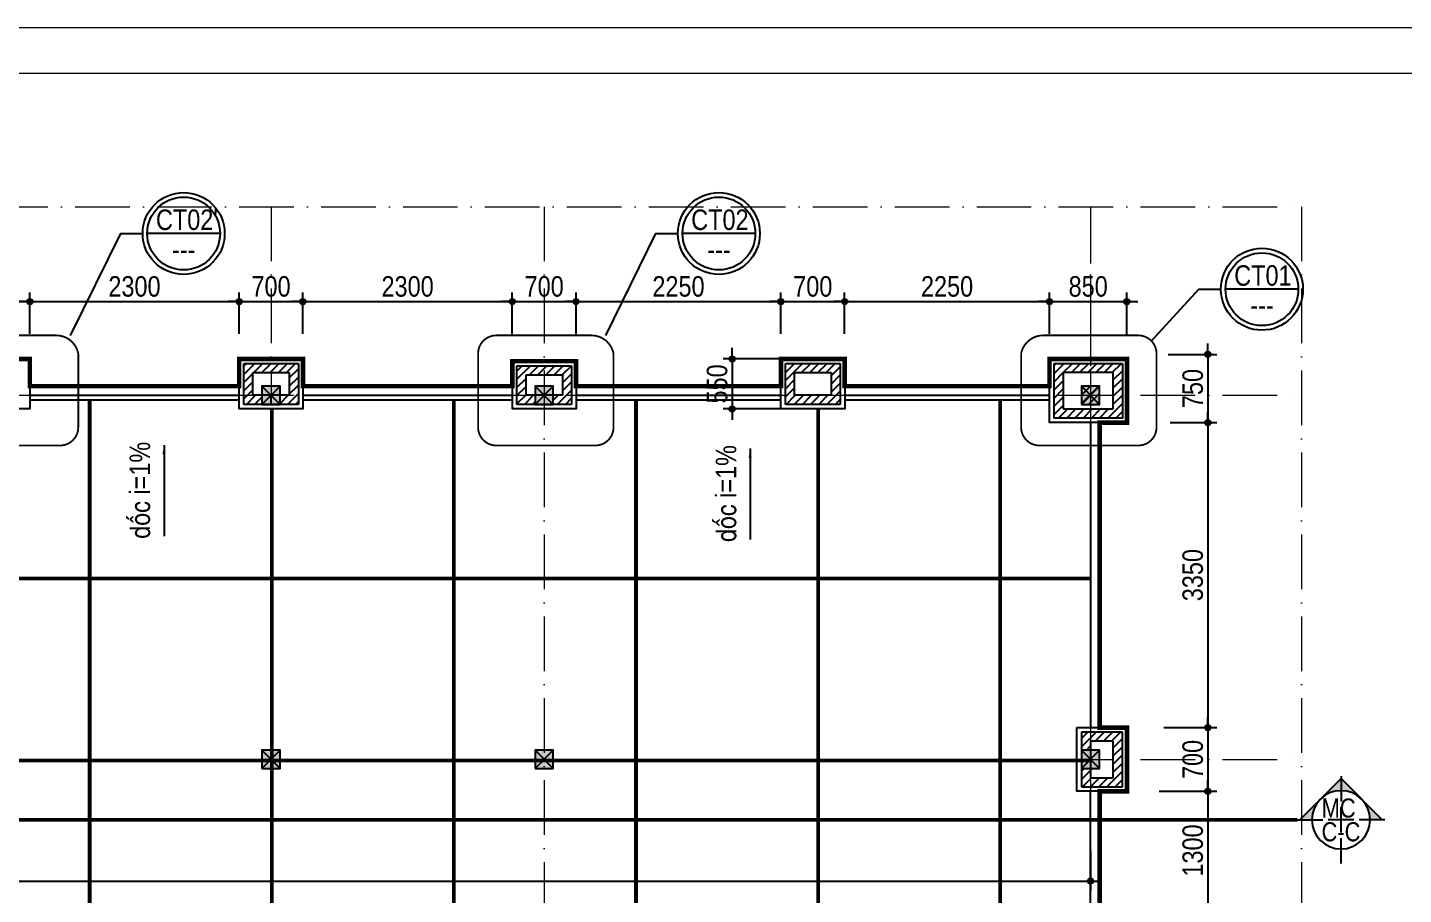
# Model space of a CAD drawing. Extents: x -1107188 to -523840, y 39692 to 514392.
# Drawn here: x -1079639 to -1064526, y 504869 to 514392 of the extents above; entities that cross this region are included whole.
import ezdxf
from ezdxf.enums import TextEntityAlignment as Align

# ---------------------------------------------------------------- set-up
doc = ezdxf.new("R2010")
doc.units = 0
doc.linetypes.add('ACAD_ISO10W100', pattern=[18, 12, -3, 0, -3])
doc.linetypes.add('DASHED2', pattern=[0.375, 0.25, -0.125])
doc.layers.get('0').update_dxf_attribs({"color": 255, "linetype": 'CONTINUOUS'})
doc.layers.get('DEFPOINTS').update_dxf_attribs({"linetype": 'CONTINUOUS'})
for name, color, linetype, lineweight in [('00-KICH THUOC', 6, 'CONTINUOUS', 9), ('CAY', 84, 'CONTINUOUS', 5), ('NET-THAY', 2, 'CONTINUOUS', 13), ('TRUC', 24, 'CONTINUOUS', 0)]:
    doc.layers.add(name, color=color, linetype=linetype, lineweight=lineweight)
for name, color, linetype in [('009', 251, 'CONTINUOUS'), ('daucat', 220, 'CONTINUOUS'), ('DIM', 1, 'CONTINUOUS'), ('KYHIEU', 3, 'CONTINUOUS'), ('TAGS', 60, 'CONTINUOUS'), ('TEXT', 7, 'CONTINUOUS'), ('TUONG', 131, 'CONTINUOUS'), ('WALL', 4, 'CONTINUOUS')]:
    doc.layers.add(name, color=color, linetype=linetype)
doc.styles.add('1', font='', dxfattribs={"height": 250})
doc.styles.add('HEL-CONDENSE', font='')
doc.styles.add('KICHTHUOC', font='', dxfattribs={"width": 0.8})
doc.styles.add('SO BV', font='', dxfattribs={"height": 200})
doc.styles.add('TEN BV', font='', dxfattribs={"height": 350})
doc.styles.add('VNI-HELVE-CONDENSE', font='')
doc.styles.add('VNI-HELVE-CONDENSEN', font='')
doc.styles.get('1').set_extended_font_data('VNI-Helve-Condense')
doc.styles.get('HEL-CONDENSE').set_extended_font_data('VNI-Helve-Condense')
doc.styles.get('KICHTHUOC').set_extended_font_data('VNI-Helve-Condense')
doc.styles.get('SO BV').set_extended_font_data('VNI-Helve-Condense')
doc.styles.get('TEN BV').set_extended_font_data('VNI-Helve-Condense', bold=True)
doc.styles.get('VNI-HELVE-CONDENSE').set_extended_font_data('VNI-Helve-Condense')
doc.styles.get('VNI-HELVE-CONDENSEN').set_extended_font_data('VNI-Helve-Condense')
doc.dimstyles.new('1-100', dxfattribs={"dimtxt": 200, "dimasz": 60, "dimexe": 0, "dimexo": 0, "dimgap": 70, "dimtad": 1, "dimtoh": 1, "dimdec": 0, "dimzin": 9, "dimdsep": 46, "dimtxsty": 'KICHTHUOC', "dimblk": 'KTHUOC', "dimcen": 15, "dimdle": 150, "dimclrd": 256, "dimclre": 256, "dimclrt": 7, "dimadec": 0, "dimazin": 0, "dimtfac": 1, "dimtdec": 0, "dimtix": 1, "dimtmove": 2, "dimatfit": 3, "dimfxl": 1, "dimtolj": 1, "dimtzin": 1, "dimarcsym": 0})
doc.dimstyles.new('D100', dxfattribs={"dimtxt": 225, "dimasz": 1.2, "dimexe": 100, "dimexo": 0, "dimgap": 50, "dimtad": 1, "dimdec": 0, "dimzin": 13, "dimdsep": 46, "dimtxsty": 'HEL-CONDENSE', "dimblk": 'D50', "dimcen": 0, "dimclrd": 1, "dimclre": 1, "dimclrt": 7, "dimadec": 0, "dimazin": 0, "dimtfac": 1, "dimtdec": 0, "dimtmove": 0, "dimatfit": 3, "dimldrblk": 'D50', "dimfxl": 1, "dimtolj": 1, "dimtzin": 13, "dimarcsym": 0})
pattern_1 = [(45, (-2400387.26, 85034.324), (-44.9012806, 44.9012806), [])]

# ---------------------------------------------------------------- blocks, each defined once
blk = doc.blocks.new('A$C225A2996')
at = {"layer": 'WALL'}
blk.add_hatch(color=4, dxfattribs=at).paths.add_polyline_path([(531, 82), (731, 82), (731, 282), (531, 282)])
at = {"layer": 'WALL', "color": 4}
for p, q in [((531, 282), (731, 82)), ((531, 82), (731, 282))]:
    blk.add_line(p, q, dxfattribs=at)
blk.add_lwpolyline([(531, 82), (731, 82), (731, 282), (531, 282)], close=True, dxfattribs=at)
blk = doc.blocks.new('mc2')
at = {"layer": 'KYHIEU', "ltscale": 0.7}
h = blk.add_hatch(color=256, dxfattribs=at)
h.paths.add_polyline_path([(600, 400), (600, 566), (317, 283, -0.198912)])
h.paths.add_polyline_path([(200, 0, -0.198912), (317, 283), (34, 0)])
h.paths.add_polyline_path([(317, -283, -0.198912), (200, 0), (34, 0)])
h.paths.add_polyline_path([(600, -566), (600, -400, -0.198912), (317, -283)])
for p, q in [((600, 600), (600, 250)), ((600, 566), (34, 0)), ((0, 0), (350, 0)), ((600, -566), (34, 0)), ((775, 0), (425, 0)), ((600, -175), (600, 175)), ((1200, 0), (850, 0)), ((600, -600), (600, -250))]:
    blk.add_line(p, q, dxfattribs=at)
blk.add_circle((600, 0), 400, dxfattribs=at)
at = {"style": 'VNI-HELVE-CONDENSE'}
for height, p in [(300, (612, 182)), (225, (609, -187))]:
    blk.add_attdef('A', text='', height=height, dxfattribs=at).set_placement(p, align=Align.MIDDLE_CENTER)
blk = doc.blocks.new('D50')
at = {"layer": 'DIM'}
blk.add_hatch(color=256, dxfattribs=at).paths.add_polyline_path([(25, 0, 1), (-25, 0, 1)])
blk.add_line((25, 0), (100, 0), dxfattribs=at)
blk.add_circle((0, 0), 25, dxfattribs=at)
blk = doc.blocks.new('*D106')
at = {"layer": 'DEFPOINTS', "color": 0, "transparency": 16777216}
for p in [(-1079614, 511382), (-1080314, 511029), (-1079614, 511029)]:
    blk.add_point(p, dxfattribs=at)
at = {"layer": 'DIM', "color": 1, "lineweight": -2, "transparency": 16777216}
for p, q in [((-1080314, 511029), (-1080314, 511482)), ((-1079614, 511029), (-1079614, 511482)), ((-1080312, 511382), (-1079615, 511382))]:
    blk.add_line(p, q, dxfattribs=at)
at = {"layer": 'DIM', "color": 1, "lineweight": -2, "transparency": 16777216, "xscale": 1.199999999999999, "yscale": 1.199999999999999, "zscale": 1.199999999999999, "rotation": 180}
blk.add_blockref('D50', (-1080314, 511382), dxfattribs=at)
at = {"layer": 'DIM', "color": 1, "lineweight": -2, "transparency": 16777216, "xscale": 1.199999999999999, "yscale": 1.199999999999999, "zscale": 1.199999999999999}
blk.add_blockref('D50', (-1079614, 511382), dxfattribs=at)
at = {"layer": 'DIM', "color": 7, "transparency": 16777216, "insert": (-1079964, 511547), "char_height": 225, "attachment_point": 5, "style": 'HEL-CONDENSE'}
blk.add_mtext('\\A1;700', dxfattribs=at)
blk = doc.blocks.new('*D107')
at = {"layer": 'DEFPOINTS', "color": 0, "transparency": 16777216}
for p in [(-1077314, 511382), (-1079614, 511029), (-1077314, 511029)]:
    blk.add_point(p, dxfattribs=at)
at = {"layer": 'DIM', "color": 1, "lineweight": -2, "transparency": 16777216}
for p, q in [((-1079614, 511029), (-1079614, 511482)), ((-1077314, 511029), (-1077314, 511482)), ((-1079612, 511382), (-1077315, 511382))]:
    blk.add_line(p, q, dxfattribs=at)
at = {"layer": 'DIM', "color": 1, "lineweight": -2, "transparency": 16777216, "xscale": 1.199999999999999, "yscale": 1.199999999999999, "zscale": 1.199999999999999, "rotation": 180}
blk.add_blockref('D50', (-1079614, 511382), dxfattribs=at)
at = {"layer": 'DIM', "color": 1, "lineweight": -2, "transparency": 16777216, "xscale": 1.199999999999999, "yscale": 1.199999999999999, "zscale": 1.199999999999999}
blk.add_blockref('D50', (-1077314, 511382), dxfattribs=at)
at = {"layer": 'DIM', "color": 7, "transparency": 16777216, "insert": (-1078464, 511547), "char_height": 225, "attachment_point": 5, "style": 'HEL-CONDENSE'}
blk.add_mtext('\\A1;2300', dxfattribs=at)
blk = doc.blocks.new('*D108')
at = {"layer": 'DEFPOINTS', "color": 0, "transparency": 16777216}
for p in [(-1076614, 511382), (-1077314, 511029), (-1076614, 511029)]:
    blk.add_point(p, dxfattribs=at)
at = {"layer": 'DIM', "color": 1, "lineweight": -2, "transparency": 16777216}
for p, q in [((-1077314, 511029), (-1077314, 511482)), ((-1076614, 511029), (-1076614, 511482)), ((-1077312, 511382), (-1076615, 511382))]:
    blk.add_line(p, q, dxfattribs=at)
at = {"layer": 'DIM', "color": 1, "lineweight": -2, "transparency": 16777216, "xscale": 1.199999999999999, "yscale": 1.199999999999999, "zscale": 1.199999999999999, "rotation": 180}
blk.add_blockref('D50', (-1077314, 511382), dxfattribs=at)
at = {"layer": 'DIM', "color": 1, "lineweight": -2, "transparency": 16777216, "xscale": 1.199999999999999, "yscale": 1.199999999999999, "zscale": 1.199999999999999}
blk.add_blockref('D50', (-1076614, 511382), dxfattribs=at)
at = {"layer": 'DIM', "color": 7, "transparency": 16777216, "insert": (-1076964, 511547), "char_height": 225, "attachment_point": 5, "style": 'HEL-CONDENSE'}
blk.add_mtext('\\A1;700', dxfattribs=at)
blk = doc.blocks.new('*D109')
at = {"layer": 'DEFPOINTS', "color": 0, "transparency": 16777216}
for p in [(-1074314, 511382), (-1076614, 511029), (-1074314, 511029)]:
    blk.add_point(p, dxfattribs=at)
at = {"layer": 'DIM', "color": 1, "lineweight": -2, "transparency": 16777216}
for p, q in [((-1076614, 511029), (-1076614, 511482)), ((-1074314, 511029), (-1074314, 511482)), ((-1076612, 511382), (-1074315, 511382))]:
    blk.add_line(p, q, dxfattribs=at)
at = {"layer": 'DIM', "color": 1, "lineweight": -2, "transparency": 16777216, "xscale": 1.199999999999999, "yscale": 1.199999999999999, "zscale": 1.199999999999999, "rotation": 180}
blk.add_blockref('D50', (-1076614, 511382), dxfattribs=at)
at = {"layer": 'DIM', "color": 1, "lineweight": -2, "transparency": 16777216, "xscale": 1.199999999999999, "yscale": 1.199999999999999, "zscale": 1.199999999999999}
blk.add_blockref('D50', (-1074314, 511382), dxfattribs=at)
at = {"layer": 'DIM', "color": 7, "transparency": 16777216, "insert": (-1075464, 511547), "char_height": 225, "attachment_point": 5, "style": 'HEL-CONDENSE'}
blk.add_mtext('\\A1;2300', dxfattribs=at)
blk = doc.blocks.new('*D110')
at = {"layer": 'DEFPOINTS', "color": 0, "transparency": 16777216}
for p in [(-1073614, 511382), (-1074314, 511029), (-1073614, 511029)]:
    blk.add_point(p, dxfattribs=at)
at = {"layer": 'DIM', "color": 1, "lineweight": -2, "transparency": 16777216}
for p, q in [((-1074314, 511029), (-1074314, 511482)), ((-1073614, 511029), (-1073614, 511482)), ((-1074312, 511382), (-1073615, 511382))]:
    blk.add_line(p, q, dxfattribs=at)
at = {"layer": 'DIM', "color": 1, "lineweight": -2, "transparency": 16777216, "xscale": 1.199999999999999, "yscale": 1.199999999999999, "zscale": 1.199999999999999, "rotation": 180}
blk.add_blockref('D50', (-1074314, 511382), dxfattribs=at)
at = {"layer": 'DIM', "color": 1, "lineweight": -2, "transparency": 16777216, "xscale": 1.199999999999999, "yscale": 1.199999999999999, "zscale": 1.199999999999999}
blk.add_blockref('D50', (-1073614, 511382), dxfattribs=at)
at = {"layer": 'DIM', "color": 7, "transparency": 16777216, "insert": (-1073964, 511547), "char_height": 225, "attachment_point": 5, "style": 'HEL-CONDENSE'}
blk.add_mtext('\\A1;700', dxfattribs=at)
blk = doc.blocks.new('*D111')
at = {"layer": 'DEFPOINTS', "color": 0, "transparency": 16777216}
for p in [(-1071364, 511382), (-1073614, 511029), (-1071364, 511029)]:
    blk.add_point(p, dxfattribs=at)
at = {"layer": 'DIM', "color": 1, "lineweight": -2, "transparency": 16777216}
for p, q in [((-1073614, 511029), (-1073614, 511482)), ((-1071364, 511029), (-1071364, 511482)), ((-1073612, 511382), (-1071365, 511382))]:
    blk.add_line(p, q, dxfattribs=at)
at = {"layer": 'DIM', "color": 1, "lineweight": -2, "transparency": 16777216, "xscale": 1.199999999999999, "yscale": 1.199999999999999, "zscale": 1.199999999999999, "rotation": 180}
blk.add_blockref('D50', (-1073614, 511382), dxfattribs=at)
at = {"layer": 'DIM', "color": 1, "lineweight": -2, "transparency": 16777216, "xscale": 1.199999999999999, "yscale": 1.199999999999999, "zscale": 1.199999999999999}
blk.add_blockref('D50', (-1071364, 511382), dxfattribs=at)
at = {"layer": 'DIM', "color": 7, "transparency": 16777216, "insert": (-1072489, 511547), "char_height": 225, "attachment_point": 5, "style": 'HEL-CONDENSE'}
blk.add_mtext('\\A1;2250', dxfattribs=at)
blk = doc.blocks.new('*D112')
at = {"layer": 'DEFPOINTS', "color": 0, "transparency": 16777216}
for p in [(-1070664, 511382), (-1071364, 511029), (-1070664, 511029)]:
    blk.add_point(p, dxfattribs=at)
at = {"layer": 'DIM', "color": 1, "lineweight": -2, "transparency": 16777216}
for p, q in [((-1071364, 511029), (-1071364, 511482)), ((-1070664, 511029), (-1070664, 511482)), ((-1071362, 511382), (-1070665, 511382))]:
    blk.add_line(p, q, dxfattribs=at)
at = {"layer": 'DIM', "color": 1, "lineweight": -2, "transparency": 16777216, "xscale": 1.199999999999999, "yscale": 1.199999999999999, "zscale": 1.199999999999999, "rotation": 180}
blk.add_blockref('D50', (-1071364, 511382), dxfattribs=at)
at = {"layer": 'DIM', "color": 1, "lineweight": -2, "transparency": 16777216, "xscale": 1.199999999999999, "yscale": 1.199999999999999, "zscale": 1.199999999999999}
blk.add_blockref('D50', (-1070664, 511382), dxfattribs=at)
at = {"layer": 'DIM', "color": 7, "transparency": 16777216, "insert": (-1071014, 511547), "char_height": 225, "attachment_point": 5, "style": 'HEL-CONDENSE'}
blk.add_mtext('\\A1;700', dxfattribs=at)
blk = doc.blocks.new('*D113')
at = {"layer": 'DEFPOINTS', "color": 0, "transparency": 16777216}
for p in [(-1068414, 511382), (-1070664, 511029), (-1068414, 511029)]:
    blk.add_point(p, dxfattribs=at)
at = {"layer": 'DIM', "color": 1, "lineweight": -2, "transparency": 16777216}
for p, q in [((-1070664, 511029), (-1070664, 511482)), ((-1068414, 511029), (-1068414, 511482)), ((-1070662, 511382), (-1068415, 511382))]:
    blk.add_line(p, q, dxfattribs=at)
at = {"layer": 'DIM', "color": 1, "lineweight": -2, "transparency": 16777216, "xscale": 1.199999999999999, "yscale": 1.199999999999999, "zscale": 1.199999999999999, "rotation": 180}
blk.add_blockref('D50', (-1070664, 511382), dxfattribs=at)
at = {"layer": 'DIM', "color": 1, "lineweight": -2, "transparency": 16777216, "xscale": 1.199999999999999, "yscale": 1.199999999999999, "zscale": 1.199999999999999}
blk.add_blockref('D50', (-1068414, 511382), dxfattribs=at)
at = {"layer": 'DIM', "color": 7, "transparency": 16777216, "insert": (-1069539, 511547), "char_height": 225, "attachment_point": 5, "style": 'HEL-CONDENSE'}
blk.add_mtext('\\A1;2250', dxfattribs=at)
blk = doc.blocks.new('*D114')
at = {"layer": 'DEFPOINTS', "color": 0, "transparency": 16777216}
for p in [(-1067564, 511382), (-1068414, 511029), (-1067564, 511014)]:
    blk.add_point(p, dxfattribs=at)
at = {"layer": 'DIM', "color": 1, "lineweight": -2, "transparency": 16777216}
for p, q in [((-1068414, 511029), (-1068414, 511482)), ((-1067564, 511014), (-1067564, 511482)), ((-1068412, 511382), (-1067565, 511382))]:
    blk.add_line(p, q, dxfattribs=at)
at = {"layer": 'DIM', "color": 1, "lineweight": -2, "transparency": 16777216, "xscale": 1.199999999999999, "yscale": 1.199999999999999, "zscale": 1.199999999999999, "rotation": 180}
blk.add_blockref('D50', (-1068414, 511382), dxfattribs=at)
at = {"layer": 'DIM', "color": 1, "lineweight": -2, "transparency": 16777216, "xscale": 1.199999999999999, "yscale": 1.199999999999999, "zscale": 1.199999999999999}
blk.add_blockref('D50', (-1067564, 511382), dxfattribs=at)
at = {"layer": 'DIM', "color": 7, "transparency": 16777216, "insert": (-1067989, 511547), "char_height": 225, "attachment_point": 5, "style": 'HEL-CONDENSE'}
blk.add_mtext('\\A1;850', dxfattribs=at)
blk = doc.blocks.new('*D115')
at = {"layer": 'DEFPOINTS', "color": 0, "transparency": 16777216}
for p in [(-1067111, 510802), (-1067089, 510052), (-1066675, 510052)]:
    blk.add_point(p, dxfattribs=at)
at = {"layer": 'DIM', "color": 1, "lineweight": -2, "transparency": 16777216}
for p, q in [((-1067111, 510802), (-1066575, 510802)), ((-1066675, 510801), (-1066675, 510053)), ((-1067089, 510052), (-1066575, 510052))]:
    blk.add_line(p, q, dxfattribs=at)
at = {"layer": 'DIM', "color": 1, "lineweight": -2, "transparency": 16777216, "xscale": 1.199999999999999, "yscale": 1.199999999999999, "zscale": 1.199999999999999}
for p, rotation in [((-1066675, 510802), 90), ((-1066675, 510052), 270)]:
    blk.add_blockref('D50', p, dxfattribs=dict(at, rotation=rotation))
at = {"layer": 'DIM', "color": 7, "transparency": 16777216, "insert": (-1066840, 510427), "char_height": 225, "attachment_point": 5, "rotation": 90, "style": 'HEL-CONDENSE'}
blk.add_mtext('\\A1;750', dxfattribs=at)
blk = doc.blocks.new('*D116')
at = {"layer": 'DEFPOINTS', "color": 0, "transparency": 16777216}
for p in [(-1067089, 510052), (-1067157, 506702), (-1066675, 506702)]:
    blk.add_point(p, dxfattribs=at)
at = {"layer": 'DIM', "color": 1, "lineweight": -2, "transparency": 16777216}
for p, q in [((-1067089, 510052), (-1066575, 510052)), ((-1066675, 510051), (-1066675, 506703)), ((-1067157, 506702), (-1066575, 506702))]:
    blk.add_line(p, q, dxfattribs=at)
at = {"layer": 'DIM', "color": 1, "lineweight": -2, "transparency": 16777216, "xscale": 1.199999999999999, "yscale": 1.199999999999999, "zscale": 1.199999999999999}
for p, rotation in [((-1066675, 510052), 90), ((-1066675, 506702), 270)]:
    blk.add_blockref('D50', p, dxfattribs=dict(at, rotation=rotation))
at = {"layer": 'DIM', "color": 7, "transparency": 16777216, "insert": (-1066840, 508377), "char_height": 225, "attachment_point": 5, "rotation": 90, "style": 'HEL-CONDENSE'}
blk.add_mtext('\\A1;3350', dxfattribs=at)
blk = doc.blocks.new('*D117')
at = {"layer": 'DEFPOINTS', "color": 0, "transparency": 16777216}
for p in [(-1067157, 506702), (-1067210, 506002), (-1066675, 506002)]:
    blk.add_point(p, dxfattribs=at)
at = {"layer": 'DIM', "color": 1, "lineweight": -2, "transparency": 16777216}
for p, q in [((-1067157, 506702), (-1066575, 506702)), ((-1066675, 506701), (-1066675, 506003)), ((-1067210, 506002), (-1066575, 506002))]:
    blk.add_line(p, q, dxfattribs=at)
at = {"layer": 'DIM', "color": 1, "lineweight": -2, "transparency": 16777216, "xscale": 1.199999999999999, "yscale": 1.199999999999999, "zscale": 1.199999999999999}
for p, rotation in [((-1066675, 506702), 90), ((-1066675, 506002), 270)]:
    blk.add_blockref('D50', p, dxfattribs=dict(at, rotation=rotation))
at = {"layer": 'DIM', "color": 7, "transparency": 16777216, "insert": (-1066840, 506352), "char_height": 225, "attachment_point": 5, "rotation": 90, "style": 'HEL-CONDENSE'}
blk.add_mtext('\\A1;700', dxfattribs=at)
blk = doc.blocks.new('*D118')
at = {"layer": 'DEFPOINTS', "color": 0, "transparency": 16777216}
for p in [(-1067210, 506002), (-1067210, 504702), (-1066675, 504702)]:
    blk.add_point(p, dxfattribs=at)
at = {"layer": 'DIM', "color": 1, "lineweight": -2, "transparency": 16777216}
for p, q in [((-1067210, 506002), (-1066575, 506002)), ((-1066675, 506001), (-1066675, 504703)), ((-1067210, 504702), (-1066575, 504702))]:
    blk.add_line(p, q, dxfattribs=at)
at = {"layer": 'DIM', "color": 1, "lineweight": -2, "transparency": 16777216, "xscale": 1.199999999999999, "yscale": 1.199999999999999, "zscale": 1.199999999999999}
for p, rotation in [((-1066675, 506002), 90), ((-1066675, 504702), 270)]:
    blk.add_blockref('D50', p, dxfattribs=dict(at, rotation=rotation))
at = {"layer": 'DIM', "color": 7, "transparency": 16777216, "insert": (-1066840, 505352), "char_height": 225, "attachment_point": 5, "rotation": 90, "style": 'HEL-CONDENSE'}
blk.add_mtext('\\A1;1300', dxfattribs=at)
blk = doc.blocks.new('A$C5F494123')
at = {"layer": 'TAGS', "color": 254, "ltscale": 1000}
blk.add_line((400, 0), (-400, 0), dxfattribs=at)
at = {"layer": 'TAGS', "ltscale": 1000}
blk.add_circle((0, 0), 450, dxfattribs=at)
at = {"layer": 'TAGS', "color": 254, "ltscale": 1000}
blk.add_circle((0, 0), 400, dxfattribs=at)
at = {"layer": 'TAGS', "ltscale": 1000, "style": 'VNI-HELVE-CONDENSEN'}
blk.add_attdef('A', (-84, 67), '', height=225, dxfattribs=at)
blk.add_attdef('A', text='', height=225, dxfattribs=at).set_placement((1, -62), align=Align.TOP_CENTER)
blk = doc.blocks.new('*D158')
at = {"layer": 'CAY', "color": 1, "lineweight": -2, "transparency": 16777216}
for p, q in [((-1100964, 505352), (-1100964, 504916)), ((-1067964, 505352), (-1067964, 504916)), ((-1100962, 505016), (-1067965, 505016))]:
    blk.add_line(p, q, dxfattribs=at)
at = {"layer": 'DEFPOINTS', "color": 0, "transparency": 16777216}
for p in [(-1100964, 505352), (-1067964, 505352), (-1067964, 505016)]:
    blk.add_point(p, dxfattribs=at)
at = {"layer": 'CAY', "color": 1, "lineweight": -2, "transparency": 16777216, "xscale": 1.199999999999999, "yscale": 1.199999999999999, "zscale": 1.199999999999999, "rotation": 180}
blk.add_blockref('D50', (-1100964, 505016), dxfattribs=at)
at = {"layer": 'CAY', "color": 1, "lineweight": -2, "transparency": 16777216, "xscale": 1.199999999999999, "yscale": 1.199999999999999, "zscale": 1.199999999999999}
blk.add_blockref('D50', (-1067964, 505016), dxfattribs=at)
at = {"layer": 'CAY', "color": 7, "transparency": 16777216, "insert": (-1084464, 505181), "char_height": 225, "attachment_point": 5, "style": 'HEL-CONDENSE'}
blk.add_mtext('\\A1;33000', dxfattribs=at)
blk = doc.blocks.new('*D160')
at = {"layer": '009', "color": 1, "lineweight": -2, "transparency": 16777216}
for p, q in [((-1071364, 510752), (-1072000, 510752)), ((-1071900, 510751), (-1071900, 510203)), ((-1071364, 510202), (-1072000, 510202))]:
    blk.add_line(p, q, dxfattribs=at)
at = {"layer": 'DEFPOINTS', "color": 0, "transparency": 16777216}
for p in [(-1071364, 510752), (-1071900, 510202), (-1071364, 510202)]:
    blk.add_point(p, dxfattribs=at)
at = {"layer": '009', "color": 1, "lineweight": -2, "transparency": 16777216, "xscale": 1.199999999999999, "yscale": 1.199999999999999, "zscale": 1.199999999999999}
for p, rotation in [((-1071900, 510752), 90), ((-1071900, 510202), 270)]:
    blk.add_blockref('D50', p, dxfattribs=dict(at, rotation=rotation))
at = {"layer": '009', "color": 7, "transparency": 16777216, "insert": (-1072064, 510477), "char_height": 225, "attachment_point": 5, "rotation": 90, "style": 'HEL-CONDENSE'}
blk.add_mtext('\\A1;550', dxfattribs=at)
blk = doc.blocks.new('KTHUOC')
at = {"ltscale": 50}
h = blk.add_hatch(color=256, dxfattribs=at)
edge = h.paths.add_edge_path()
edge.add_line((0.28, 0.53), (-0.53, -0.28))
edge.add_arc((-0.41, -0.41), 0.175, 135, 225)
edge.add_arc((-0.41, -0.41), 0.175, 225, 315)
edge.add_line((-0.28, -0.53), (0.53, 0.28))
edge.add_arc((0.41, 0.41), 0.175, 315, 405)
edge.add_arc((0.41, 0.41), 0.175, 45, 135)
for p, q in [((0, -2), (0, 2)), ((-3, 0), (3, 0))]:
    blk.add_line(p, q)
blk.add_lwpolyline([(0.28, 0.53), (-0.53, -0.28, 0.414214), (-0.53, -0.53), (-0.53, -0.53, 0.414214), (-0.28, -0.53), (0.53, 0.28, 0.414214), (0.53, 0.53), (0.53, 0.53, 0.414214)], format="xyb", close=True)
blk = doc.blocks.new('KHUNGTEN')
at = {"color": 3, "linetype": 'Continuous'}
for points in [[(-593653, 217892), (-593653, 277292), (-509653, 277292), (-509653, 217892), (-593653, 217892)], [(-593153, 218392), (-593153, 276792), (-510153, 276792), (-510153, 218392)]]:
    blk.add_lwpolyline(points, close=True, dxfattribs=at)
at = {"style": 'TEN BV'}
for tag, p in [('TEB_BV', (-518299, 222628)), ('LOAI_BV', (-511918, 220684)), ('TL', (-512164, 219751))]:
    blk.add_attdef(tag, p, '', height=350, dxfattribs=at)
at = {"style": 'SO BV'}
for tag, p in [('SOBV', (-510673, 221020)), ('TONGSOBV', (-510673, 220591))]:
    blk.add_attdef(tag, text='', height=200, dxfattribs=at).set_placement(p, align=Align.CENTER)

msp = doc.modelspace()

# ---------------------------------------------------------------- hatches: boundary and pattern name
at = {"layer": '009'}
h = msp.add_hatch(dxfattribs=at)
h.set_pattern_fill('ANSI31', color=256, scale=20, style=0)
h.set_pattern_definition(pattern_1)
h.paths.add_polyline_path([(-1076663.57, 510701.964), (-1077263.57, 510701.964), (-1077263.57, 510251.964), (-1077063.57, 510251.964), (-1077063.57, 510351.964), (-1077163.57, 510351.964), (-1077163.57, 510601.964), (-1076763.57, 510601.964), (-1076763.57, 510351.964), (-1076863.57, 510351.964), (-1076863.57, 510251.964), (-1076663.57, 510251.964)])
h.paths.add_polyline_path([(-1074263.57, 510676.964), (-1074263.57, 510251.964), (-1074063.57, 510251.964), (-1074063.57, 510351.964), (-1074163.57, 510351.964), (-1074163.57, 510576.964), (-1073763.57, 510576.964), (-1073763.57, 510351.964), (-1073863.57, 510351.964), (-1073863.57, 510251.964), (-1073663.57, 510251.964), (-1073663.57, 510676.964)])
h.paths.add_polyline_path([(-1070713.57, 510701.964), (-1071313.57, 510701.964), (-1071313.57, 510251.964), (-1070713.57, 510251.964)])
h.paths.add_polyline_path([(-1070813.57, 510601.964), (-1070813.57, 510351.964), (-1071213.57, 510351.964), (-1071213.57, 510601.964)], flags=16)
h = msp.add_hatch(dxfattribs=at)
h.set_pattern_fill('ANSI31', color=256, scale=20, style=0)
h.set_pattern_definition(pattern_1)
h.paths.add_polyline_path([(-1068363.57, 510701.964), (-1068363.57, 510101.964), (-1067613.57, 510101.964), (-1067613.57, 510701.964)])
h.paths.add_polyline_path([(-1067713.57, 510601.964), (-1067713.57, 510201.964), (-1068263.57, 510201.964), (-1068263.57, 510601.964)], flags=16)
h.paths.add_polyline_path([(-1067863.57, 510451.964), (-1067863.57, 510251.964), (-1068063.57, 510251.964), (-1068063.57, 510451.964)], flags=0)
h.paths.add_polyline_path([(-1067613.57, 506651.964), (-1068063.57, 506651.964), (-1068063.57, 506451.964), (-1067963.57, 506451.964), (-1067963.57, 506551.964), (-1067713.57, 506551.964), (-1067713.57, 506151.964), (-1067963.57, 506151.964), (-1067963.57, 506251.964), (-1068063.57, 506251.964), (-1068063.57, 506051.964), (-1067613.57, 506051.964)])

# ---------------------------------------------------------------- linework, layer by layer
at = {"const_width": 50}
msp.add_lwpolyline([(-1080313.57, 510751.964), (-1079613.57, 510751.964), (-1079613.57, 510451.964), (-1077313.57, 510451.964), (-1077313.57, 510751.964), (-1076613.57, 510751.964), (-1076613.57, 510451.964), (-1074313.57, 510451.964), (-1074313.57, 510726.964), (-1073613.57, 510726.964), (-1073613.57, 510451.964), (-1071363.57, 510451.964), (-1071363.57, 510751.964), (-1070663.57, 510751.964), (-1070663.57, 510451.964), (-1068413.57, 510451.964), (-1068413.57, 510751.964), (-1067563.57, 510751.964), (-1067563.57, 510051.964), (-1067863.57, 510051.964), (-1067863.57, 506701.964), (-1067563.57, 506701.964), (-1067563.57, 506001.964), (-1067863.57, 506001.964), (-1067863.57, 504701.964)], dxfattribs=at)
for points in [[(-1079613.57, 510451.964), (-1077313.57, 510451.964)], [(-1079613.57, 510351.964), (-1077313.57, 510351.964)], [(-1076963.57, 510251.964), (-1076963.57, 510351.964)], [(-1076613.57, 510451.964), (-1074313.57, 510451.964)], [(-1076613.57, 510351.964), (-1074313.57, 510351.964)], [(-1073613.57, 510451.964), (-1071363.57, 510451.964)], [(-1073613.57, 510351.964), (-1071363.57, 510351.964)], [(-1070663.57, 510451.964), (-1068413.57, 510451.964)], [(-1070663.57, 510351.964), (-1068413.57, 510351.964)], [(-1079613.57, 510301.964), (-1077313.57, 510301.964)], [(-1078963.57, 500351.964), (-1078963.57, 510301.964)], [(-1078943.57, 500351.964), (-1078943.57, 510301.964)], [(-1076963.57, 500351.964), (-1076963.57, 510201.964)], [(-1076943.57, 500351.964), (-1076943.57, 510201.964)], [(-1076613.57, 510301.964), (-1074313.57, 510301.964)], [(-1074963.57, 500351.964), (-1074963.57, 510301.964)], [(-1074943.57, 500351.964), (-1074943.57, 510301.964)], [(-1073613.57, 510301.964), (-1071363.57, 510301.964)], [(-1072963.57, 496351.964), (-1072963.57, 510301.964)], [(-1072943.57, 496351.964), (-1072943.57, 510301.964)], [(-1070963.57, 496351.964), (-1070963.57, 510201.964)], [(-1070943.57, 496351.964), (-1070943.57, 510201.964)], [(-1070663.57, 510301.964), (-1068413.57, 510301.964)], [(-1068963.57, 496351.964), (-1068963.57, 510301.964)], [(-1068943.57, 496351.964), (-1068943.57, 510301.964)], [(-1067963.57, 510051.964), (-1067963.57, 506701.964)], [(-1067863.57, 510051.964), (-1067863.57, 506701.964)], [(-1100963.57, 508351.964), (-1067963.57, 508351.964)], [(-1100963.57, 508331.964), (-1067963.57, 508331.964)], [(-1100963.57, 506351.964), (-1067963.57, 506351.964)], [(-1100963.57, 506331.964), (-1067963.57, 506331.964)], [(-1067963.57, 504701.964), (-1067963.57, 506001.964)], [(-1067863.57, 504701.964), (-1067863.57, 506001.964)]]:
    msp.add_lwpolyline(points)
at = {"layer": 'daucat', "linetype": 'DASHED2', "ltscale": 500, "const_width": 20}
for points in [[(-1080368.457, 511010.311), (-1079331.17, 511010.311, -0.365937887), (-1079081.17, 510810.311), (-1079081.17, 510000.916, -0.414213562), (-1079281.17, 509800.916), (-1080368.457, 509800.916, -0.414213562), (-1080568.457, 510000.916), (-1080568.457, 510810.311, -0.414213562)], [(-1074489.601, 511010.311), (-1073452.313, 511010.311, -0.365937887), (-1073202.313, 510810.311), (-1073202.313, 510000.916, -0.414213562), (-1073402.313, 509800.916), (-1074489.601, 509800.916, -0.414213562), (-1074689.601, 510000.916), (-1074689.601, 510810.311, -0.414213562)], [(-1068475.727, 511010.311), (-1067438.44, 511010.311, -0.414213562), (-1067238.44, 510810.311), (-1067238.44, 510000.916, -0.414213562), (-1067438.44, 509800.916), (-1068525.727, 509800.916, -0.414213562), (-1068725.727, 510000.916), (-1068725.727, 510810.311, -0.365937887)]]:
    msp.add_lwpolyline(points, format="xyb", close=True, dxfattribs=at)
at = {"layer": 'daucat', "linetype": 'DASHED2', "ltscale": 2000, "const_width": 40}
msp.add_lwpolyline([(-1105538.263, 505688.974), (-1065692.403, 505688.974)], dxfattribs=at)
at = {"layer": 'NET-THAY', "linetype": 'ByBlock', "lineweight": -2}
for points in [[(-1080313.57, 510751.964), (-1079613.57, 510751.964), (-1079613.57, 510201.964), (-1080313.57, 510201.964)], [(-1077313.57, 510751.964), (-1076613.57, 510751.964), (-1076613.57, 510201.964), (-1077313.57, 510201.964)], [(-1074313.57, 510726.964), (-1073613.57, 510726.964), (-1073613.57, 510201.964), (-1074313.57, 510201.964)], [(-1071363.57, 510751.964), (-1070663.57, 510751.964), (-1070663.57, 510201.964), (-1071363.57, 510201.964)], [(-1068413.57, 510751.964), (-1067563.57, 510751.964), (-1067563.57, 510051.964), (-1068413.57, 510051.964)], [(-1068113.57, 506701.964), (-1067563.57, 506701.964), (-1067563.57, 506001.964), (-1068113.57, 506001.964)]]:
    msp.add_lwpolyline(points, close=True, dxfattribs=at)
at = {"layer": 'TEXT', "color": 7, "linetype": 'ByBlock'}
for points in [[(-1079164.802, 511010.311), (-1078615.183, 512129.615), (-1078373.839, 512129.615)], [(-1073285.945, 511010.311), (-1072736.327, 512129.615), (-1072494.983, 512129.615)], [(-1067294.565, 510949.235), (-1066772.453, 511517.396), (-1066531.109, 511517.396)]]:
    msp.add_lwpolyline(points, dxfattribs=at)
at = {"layer": 'TRUC', "linetype": 'ACAD_ISO10W100', "ltscale": 50}
msp.add_lwpolyline([(-1103417.555, 512424.22), (-1065647.243, 512424.22), (-1065647.243, 491322.191), (-1103417.555, 491322.191)], close=True, dxfattribs=at)
for points in [[(-1076963.57, 512424.22), (-1076963.57, 510251.964)], [(-1073963.57, 512424.22), (-1073963.57, 491322.191)], [(-1073963.57, 512424.22), (-1073963.57, 491322.191)], [(-1067963.57, 512424.22), (-1067963.57, 496651.964)], [(-1103417.555, 510351.964), (-1065647.243, 510351.964)], [(-1076963.57, 510201.964), (-1076963.57, 491322.191)], [(-1103417.555, 506351.964), (-1065647.243, 506351.964)]]:
    msp.add_lwpolyline(points, dxfattribs=at)
at = {"layer": 'TRUC', "linetype": 'DASHED2', "ltscale": 1000}
msp.add_lwpolyline([(-1067963.57, 512424.22), (-1067963.57, 496651.964)], dxfattribs=at)
at = {"layer": 'TUONG'}
for p, q in [((-1077263.57, 510251.964), (-1077263.57, 510701.964)), ((-1077263.57, 510701.964), (-1076663.57, 510701.964)), ((-1076663.57, 510701.964), (-1076663.57, 510251.964)), ((-1074263.57, 510251.964), (-1074263.57, 510676.964)), ((-1074263.57, 510676.964), (-1073663.57, 510676.964)), ((-1073663.57, 510676.964), (-1073663.57, 510251.964)), ((-1071313.57, 510251.964), (-1071313.57, 510701.964)), ((-1071313.57, 510701.964), (-1070713.57, 510701.964)), ((-1070713.57, 510701.964), (-1070713.57, 510251.964)), ((-1068363.57, 510701.964), (-1067613.57, 510701.964)), ((-1077163.57, 510351.964), (-1077163.57, 510601.964)), ((-1077163.57, 510601.964), (-1076763.57, 510601.964)), ((-1076763.57, 510601.964), (-1076763.57, 510351.964)), ((-1074163.57, 510351.964), (-1074163.57, 510576.964)), ((-1074163.57, 510576.964), (-1073763.57, 510576.964)), ((-1073763.57, 510576.964), (-1073763.57, 510351.964)), ((-1071213.57, 510351.964), (-1071213.57, 510601.964)), ((-1071213.57, 510601.964), (-1070813.57, 510601.964)), ((-1070813.57, 510601.964), (-1070813.57, 510351.964)), ((-1076763.57, 510351.964), (-1077163.57, 510351.964)), ((-1073763.57, 510351.964), (-1074163.57, 510351.964)), ((-1070813.57, 510351.964), (-1071213.57, 510351.964)), ((-1076663.57, 510251.964), (-1077263.57, 510251.964)), ((-1073663.57, 510251.964), (-1074263.57, 510251.964)), ((-1070713.57, 510251.964), (-1071313.57, 510251.964)), ((-1068063.57, 506651.964), (-1068063.57, 506051.964)), ((-1067613.57, 506651.964), (-1068063.57, 506651.964)), ((-1067613.57, 506051.964), (-1067613.57, 506651.964)), ((-1067963.57, 506551.964), (-1067963.57, 506151.964)), ((-1067713.57, 506551.964), (-1067963.57, 506551.964)), ((-1067713.57, 506151.964), (-1067713.57, 506551.964)), ((-1067963.57, 506151.964), (-1067713.57, 506151.964)), ((-1068063.57, 506051.964), (-1067613.57, 506051.964))]:
    msp.add_line(p, q, dxfattribs=at)
at = {"layer": 'TUONG', "color": 4}
for p, q in [((-1067713.57, 510601.964), (-1068263.57, 510601.964)), ((-1068263.57, 510601.964), (-1068263.57, 510201.964)), ((-1067713.57, 510201.964), (-1067713.57, 510601.964)), ((-1068263.57, 510201.964), (-1067713.57, 510201.964))]:
    msp.add_line(p, q, dxfattribs=at)
msp.add_lwpolyline([(-1067613.57, 510701.964), (-1067613.57, 510101.964), (-1068363.57, 510101.964), (-1068363.57, 510701.964)], dxfattribs=at)

# ---------------------------------------------------------------- block references
at = {"layer": '00-KICH THUOC'}
msp.add_blockref('KHUNGTEN', (-513535.14, 237100), dxfattribs=at)
at = {"layer": 'KYHIEU', "ltscale": 0.7}
ref = msp.add_blockref('mc2', (-1065212.403, 506168.974), dxfattribs=dict(at, xscale=-0.8000000007450581, yscale=0.7999999995809048, zscale=0.8, rotation=90))
ref.add_attrib('A', 'MC', dxfattribs={"layer": '0', "height": 210, "style": 'VNI-HELVE-CONDENSE'}).set_placement((-1065238.21, 505818.695), align=Align.MIDDLE_CENTER)
ref.add_attrib('A', 'C-C', dxfattribs={"layer": '0', "height": 210, "style": 'VNI-HELVE-CONDENSE'}).set_placement((-1065212.403, 505557.762), align=Align.MIDDLE_CENTER)
at = {"layer": 'TAGS', "ltscale": 1000}
ref = msp.add_blockref('A$C5F494123', (-1077923.839, 512129.615), dxfattribs=at)
ref.add_attrib('A', '---', dxfattribs={"color": 7, "ltscale": 1000, "height": 225, "style": 'VNI-HELVE-CONDENSEN'}).set_placement((-1077922.694, 512067.928), align=Align.TOP_CENTER)
ref.add_attrib('A', "CT02'", (-1078227.831, 512168.212), dxfattribs={"color": 7, "ltscale": 1000, "height": 225, "style": 'VNI-HELVE-CONDENSEN'})
ref = msp.add_blockref('A$C5F494123', (-1072044.983, 512129.615), dxfattribs=at)
ref.add_attrib('A', '---', dxfattribs={"color": 7, "ltscale": 1000, "height": 225, "style": 'VNI-HELVE-CONDENSEN'}).set_placement((-1072043.837, 512067.928), align=Align.TOP_CENTER)
ref.add_attrib('A', 'CT02', (-1072348.975, 512168.212), dxfattribs={"color": 7, "ltscale": 1000, "height": 225, "style": 'VNI-HELVE-CONDENSEN'})
ref = msp.add_blockref('A$C5F494123', (-1066081.109, 511517.396), dxfattribs=at)
ref.add_attrib('A', '---', dxfattribs={"color": 7, "ltscale": 1000, "height": 225, "style": 'VNI-HELVE-CONDENSEN'}).set_placement((-1066079.964, 511455.709), align=Align.TOP_CENTER)
ref.add_attrib('A', 'CT01', (-1066385.101, 511555.992), dxfattribs={"color": 7, "ltscale": 1000, "height": 225, "style": 'VNI-HELVE-CONDENSEN'})
at = {"layer": 'TUONG', "color": 4}
for p in [(-1077594.961, 510170.331), (-1074594.961, 510170.331), (-1068594.961, 510170.331), (-1077594.961, 506170.331), (-1074594.961, 506170.331), (-1068594.961, 506170.331)]:
    msp.add_blockref('A$C225A2996', p, dxfattribs=at)

# ---------------------------------------------------------------- texts
at = {"layer": 'TEXT', "char_height": 225, "attachment_point": 2, "rotation": 90, "style": '1'}
for insert in [(-1078517.309, 509308.449), (-1072079.735, 509272.581)]:
    msp.add_mtext('doác i=1%', dxfattribs=dict(at, insert=insert))

# ---------------------------------------------------------------- dimensions: what is measured, and where the dimension line sits
at = {"layer": '009'}
dim = msp.add_linear_dim(base=(-1071899.563, 510201.964), p1=(-1071363.57, 510751.964), p2=(-1071363.57, 510201.964), angle=90, dimstyle='D100', dxfattribs=at)
dim.commit()
dim.dimension.update_dxf_attribs({"geometry": '*D160', "text_midpoint": (-1072064.463, 510476.964)})
at = {"layer": 'CAY'}
dim = msp.add_linear_dim(base=(-1067963.57, 505015.632), p1=(-1100963.57, 505351.964), p2=(-1067963.57, 505351.964), dimstyle='D100', dxfattribs=at)
dim.commit()
dim.dimension.update_dxf_attribs({"geometry": '*D158', "text_midpoint": (-1084463.57, 505180.532)})
at = {"layer": 'DIM'}
for base, p1, p2, picture, middle in [((-1079613.57, 511381.939), (-1080313.57, 511029.104), (-1079613.57, 511029.104), '*D106', (-1079963.57, 511546.839)), ((-1077313.57, 511381.939), (-1079613.57, 511029.104), (-1077313.57, 511029.104), '*D107', (-1078463.57, 511546.839)), ((-1076613.57, 511381.939), (-1077313.57, 511029.104), (-1076613.57, 511029.104), '*D108', (-1076963.57, 511546.839)), ((-1074313.57, 511381.939), (-1076613.57, 511029.104), (-1074313.57, 511029.104), '*D109', (-1075463.57, 511546.839)), ((-1073613.57, 511381.939), (-1074313.57, 511029.104), (-1073613.57, 511029.104), '*D110', (-1073963.57, 511546.839)), ((-1071363.57, 511381.939), (-1073613.57, 511029.104), (-1071363.57, 511029.104), '*D111', (-1072488.57, 511546.839)), ((-1070663.57, 511381.939), (-1071363.57, 511029.104), (-1070663.57, 511029.104), '*D112', (-1071013.57, 511546.839)), ((-1068413.57, 511381.939), (-1070663.57, 511029.104), (-1068413.57, 511029.104), '*D113', (-1069538.57, 511546.839)), ((-1067563.57, 511381.939), (-1068413.57, 511029.104), (-1067563.57, 511014.391), '*D114', (-1067988.57, 511546.839))]:
    dim = msp.add_linear_dim(base=base, p1=p1, p2=p2, dimstyle='D100', override={"dimtmove": 1}, dxfattribs=at)
    dim.commit()
    dim.dimension.update_dxf_attribs({"geometry": picture, "text_midpoint": middle})
dim = msp.add_linear_dim(base=(-1066674.775, 510051.964), p1=(-1067110.816, 510801.964), p2=(-1067088.968, 510051.964), angle=90, dimstyle='D100', dxfattribs=at)
dim.commit()
dim.dimension.update_dxf_attribs({"geometry": '*D115', "text_midpoint": (-1066839.675, 510426.964)})
for base, p1, p2, picture, middle in [((-1066674.775, 506701.964), (-1067088.968, 510051.964), (-1067156.908, 506701.964), '*D116', (-1066839.675, 508376.964)), ((-1066674.775, 506001.964), (-1067156.908, 506701.964), (-1067209.672, 506001.964), '*D117', (-1066839.675, 506351.964)), ((-1066674.775, 504701.964), (-1067209.672, 506001.964), (-1067209.672, 504701.964), '*D118', (-1066839.675, 505351.964))]:
    dim = msp.add_linear_dim(base=base, p1=p1, p2=p2, angle=90, dimstyle='D100', override={"dimtmove": 1}, dxfattribs=at)
    dim.commit()
    dim.dimension.update_dxf_attribs({"geometry": picture, "text_midpoint": middle})

# ---------------------------------------------------------------- leaders
for points in [[(-1078139.341, 509803.769), (-1078139.341, 508803.339)], [(-1071701.767, 509767.901), (-1071701.767, 508767.471)]]:
    msp.add_leader(points, dimstyle='1-100', override={"dimasz": 100, "dimgap": 70, "dimtad": 0})

doc.saveas('drawing.dxf')
